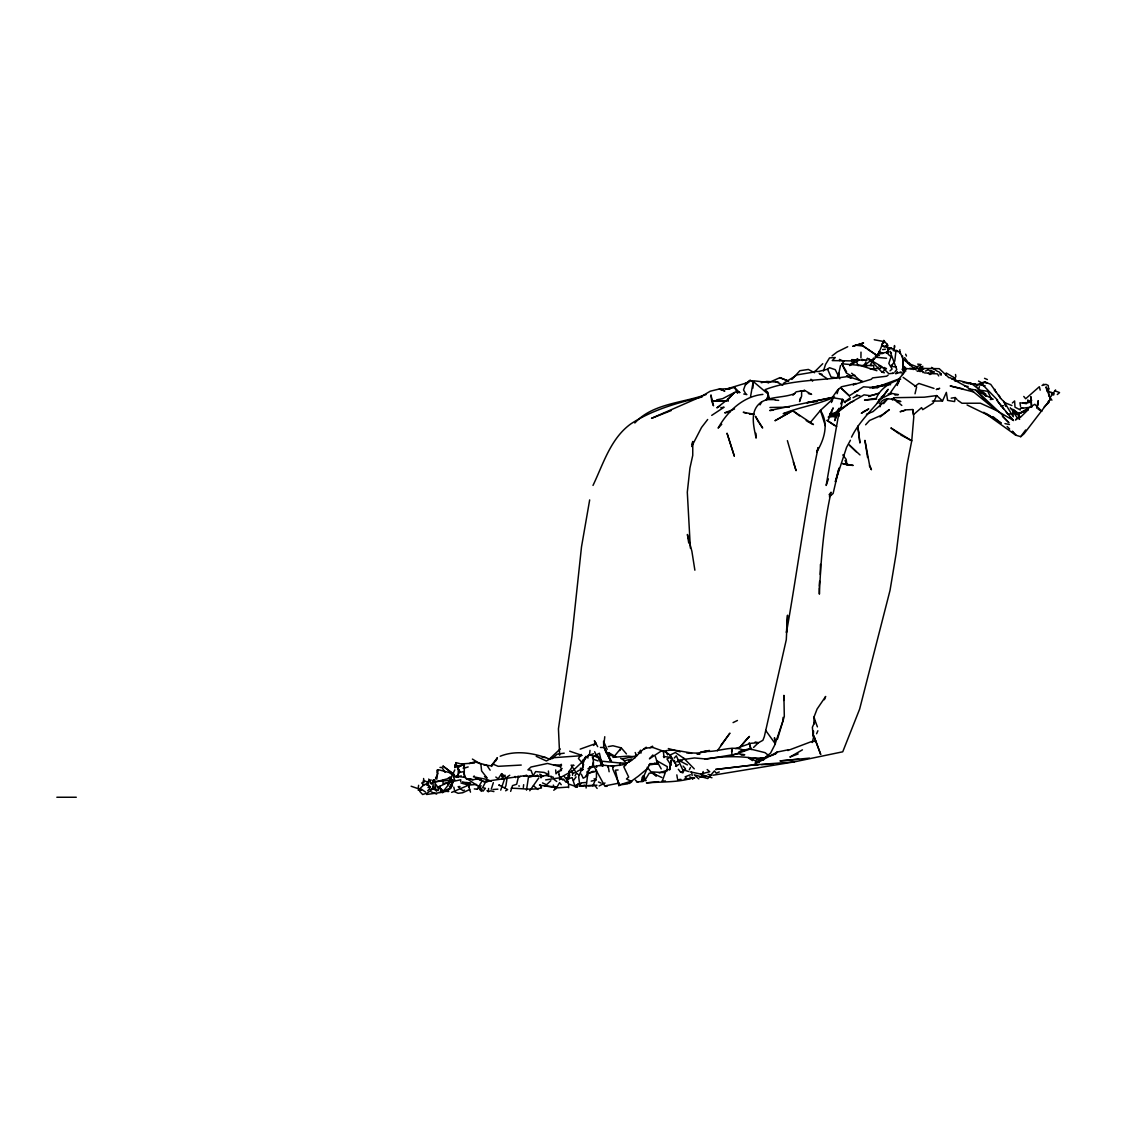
<?xml version="1.0" encoding="UTF-8"?>
<svg xmlns="http://www.w3.org/2000/svg" width="1137" height="1137" viewBox="0 0 1137 1137"><rect width="100%" height="100%" fill="white"/><g stroke="black" fill="none" stroke-linecap="round" stroke-linejoin="round"><path stroke-width="1.5" d="M814.007 717.035L813.978 723.985L815.215 720.929L814.007 717.035L817.077 709.062L825.661 696.455L824.382 699.71M902.579 358.439L902.593 356.052M566.965 779.129L566.979 777.907L568.273 778.973L566.965 779.129L572.195 777.623L574.682 785.44M593.415 759.118L592.363 757.526L593.187 757.143L593.443 764.718L589.748 768.726L586.266 775.619L587.516 775.732L588.113 772.336L588.298 773.601L593.23 771.227M431.719 788.979L433.055 787.415L433.083 781.844L454.757 779.911L453.379 776.827L458.211 776.969L458.31 766.267L455.965 765.201L455.909 762.614L463.256 764.547M582.869 768.129L582.911 763.822L585.797 756.517L588.099 757.938M860.936 357.871L860.993 352.115M1022.746 408.012L1020.259 408.425L1031.586 407.145L1030.762 396.628M752.936 388.129L753.007 382.828L750.548 396.614M1051.597 395.292L1051.64 392.563M443.075 780.124L443.004 783.635L460.755 779.755L460.641 781.474M904.37 370.975L903.005 368.175L902.75 370.705L903.034 358.88L899.992 352.058L893.185 350.509L893.611 349.357L890.754 347.808L888.736 348.661L889.532 347.851L885.055 346.728L885.666 345.79L886.675 347.14M719.678 406.108L716.893 407.828L728.064 399.115L728.035 400.949L728.064 399.115L734.346 392.549L737.089 391.554L739.817 392.407M930.421 370.491L931.757 371.174L931.729 372.396L928.247 369.681L925.475 371.103M667.106 770.971L667.234 766.622L656.518 760.554L661.222 768.896M731.816 754.982L732.015 748.473L731.56 751.585M438.214 790.656L438.328 787.188L443.728 790.812L452.071 780.11L452.824 782.54L451.176 787.728L449.314 789.547L448.546 788.765L444.865 791.096L448.774 791.423L440.659 791.21M440.118 789.249L440.232 786.037M783.095 717.376L782.981 720.773L775.178 743.825L774.496 737.785L775.178 743.825M783.706 700.449L783.89 695.361L784.303 716.452L777.466 739.164M642.121 777.196L642.007 780.28L647.664 767.518M559.532 779.854L559.575 778.731L562.389 779.499L560.541 777.139M450.636 786.292L450.707 784.701L450.778 787.699L450.351 786.548M883.819 340.489L883.719 342.777L883.819 340.489L887.997 345.463M902.75 370.705L903.034 358.88L913.679 368.047M1037.939 405.397L1038.209 400.636L1036.759 408.226M460.073 766.04L459.106 767.034L458.31 766.267L461.125 765.727L462.432 763.851L464.351 765.087L464.251 776.898L478.705 786.548M813.552 731.063L813.225 736.378L812.372 727.268L815.215 720.929L817.404 726.856M823.43 371.06L825.547 364.408L829.541 357.885L835.254 357.544L832.256 360.585L851.57 360.898L851.656 359.647L866.948 360.33M941.223 373.931L941.138 375.196L939.944 374.116L941.223 373.931L938.636 371.643M572.551 775.306L572.693 773.458L574.981 772.691M899.637 352.712L899.879 349.684M819.152 586.251L819.635 581.22M820.274 574.512L820.459 564.35M493.913 791.594L490.743 790.855L488.256 791.608L488.597 788.481M540.999 777.879L541.326 774.937L539.748 774.212M604.77 736.719L603.733 746.242L603.562 741.296L607.172 749.411M898.173 351.404L896.013 350.21L894.819 361.012L891.195 366.398L896.283 367.024M586.081 788.026L587.516 775.732L586.266 775.619M523.318 787.5L523.66 784.686M893.995 349.841L894.506 345.549L894.72 347.311M589.549 754.129L590.018 750.406M1027.578 402.427L1027.891 399.911L1028.857 402.711M560.697 767.83L561.223 764.22M745.673 384.647L750.107 380.398L745.673 384.647L745.872 383.368L750.107 380.398L753.973 382.117L768.001 393.999M526.502 790.144L528.421 777.367L532.898 776.187L535.683 771.582L544.197 772.449L548.73 774.553L548.418 771.028M831.502 402.512L832.241 397.609L837.145 390.588L841.423 386.793L856.076 383.524L853.006 384.832L871.326 379.261L872.591 377.896L886.604 376.219L888.111 375.139M951.186 398.163L955.208 397.552L954.611 401.574L947.59 400.38L946.354 392.379L942.516 400.977L932.297 401.105M418.643 785.297L418.103 788.652L411.139 786.236M830.01 413.541L836.988 412.83L841.238 407.302L842.645 399.357L832.241 397.609M606.035 785.681L619.111 783.109L619.651 785.226L612.715 768.768L613.667 765.983L626.146 764.334L625.791 763.169C634.617 760.724 638.767 751.799 646.257 747.208L646.385 748.075L643.826 749.297M436.807 779.172L438.115 769.664L449.001 772.449L454.487 776.201M589.677 499.91L581.504 546.869L571.854 637.004L558.438 728.803L559.66 755.21M897.207 372.865L897.42 371.771L895.615 373.732L901.129 372.083L901.712 372.837L899.907 372.467M472.935 779.74L468.714 778.802L472.935 779.74L475.493 779.3L475.763 777.992L483.836 781.631L526.801 775.377L523.787 776.088M838.651 374.045L840.513 365.446M880.01 406.804L881.189 401.702C886.49 396.173 894.535 400.21 900.831 401.503L897.519 401.546M832.312 400.878L833.08 397.609L831.374 400.352L820.445 410.386L809.942 422.964L813.438 424.542L792.688 410.684L775.178 420.633L792.688 410.684L799.553 415.858M915.015 393.8L916.607 387.006L903.133 377.342M518.188 777.864L516.667 784.26L512.503 785.61L510.655 791.38M800.377 398.106L799.553 401.546L801.613 396.145L801.599 392.933M567.818 783.237L566.979 777.907M812.244 742.518L813.879 736.009L820.658 754.314L813.879 736.009M440.261 792.134L441.184 788.637M874.239 339.75L883.193 341.413C880.805 348.562 878.46 356.052 872.207 360.87L871.496 359.832L869.194 360.33M897.264 385.457L899.196 378.635L904.697 372.041M837.13 393.686L838.481 389.081M592.633 764.931L593.457 762.16M703.163 771.526L702.183 774.837L711.947 777.751M945.614 375.054L946.226 372.993L954.981 378.166L956.345 381.236M619.324 784.388L618.898 785.838L615.401 770.175L618.102 769.976M450.991 785.937L452.341 782.412M1053.644 395.079L1054.098 393.573M491.255 789.22L493.344 782.668M464.351 765.087L463.271 768.413L468.174 766.935M898.415 382.927L899.424 379.801L890.015 393.303M500.721 790.144L504.515 779.058L503.989 778.262M828.404 478.919L826.158 485.456L838.893 413.015L838.964 416.369M437.745 773.359L435.713 778.731L435.67 777.424M662.26 781.119L665.998 770.63L668.712 769.465M691.651 444.652L692.774 441.511L692.746 455.383L689.946 468.003L687.302 492.222L690.372 548.176M745.872 383.368L743.527 389.906L746.099 394.34M607.698 766.892L608.11 765.826L613.667 765.983M593.002 485.428C603.292 463.924 610.597 438.413 630.85 423.874C652.34 409.832 677.382 402.825 702.083 396.984M568.642 787.657L568.599 784.004L576.928 786.946L578.079 784.004M666.069 752.197L668.073 753.717L667.618 754.84L666.069 752.197L652.681 747.407L646.385 748.075M827.764 421.258L833.165 407.899L829.47 415.346M978.516 389.025L979.469 386.679M634.673 758.166L635.896 755.167L636.649 755.892L635.199 752.495M1047.774 391.213L1048.925 388.413M583.565 764.888L578.648 776.756L579.927 786.278L594.75 785.539M837.116 377.612L838.921 373.263L839.106 375.778M971.126 384.292L975.319 384.022L976.996 385.997L977.934 384.363L984.784 381.79L990.768 384.42L1000.588 398.348L1005.662 403.379M837.614 411.324L838.879 408.339M840.755 403.848L842.645 399.357L845.132 402.697M923.585 368.743L920.245 371.6M816.593 733.763L817.887 730.75M1055.562 389.92L1049.963 397.836L1051.924 400.167M873.543 358.056L870.274 365.403L872.15 365.474M678.334 769.28L680.509 772.037L682.896 772.862L683.579 769.834M619.367 765.528L620.518 763.041L627.411 763.069M984.784 381.79L984.429 382.558L987.072 383.084M898.173 380.54L898.941 378.934L880.194 385.898M942.516 400.977L936.717 395.577L933.093 403.18L922.69 409.647L921.581 407.614L913.523 414.635L912.755 409.562L906.189 409.832L900.12 411.736L905.35 410.215M454.814 769.877L447.95 784.303L448.49 782.299L438.015 787.046M689.349 769.721L690.429 767.532M584.645 759.615L585.797 756.517M676.515 761.847L680.395 761.236L687.43 764.903M766.054 400.053L768.47 395.335L767.503 392.08L765.087 389.65C793.541 378.664 825.178 381.108 854.868 375.281M485.3 782.483L482.6 787.728L485.428 788.268L483.012 791.181L479.97 786.832L480.496 790.4M774.979 741.622L775.349 743.868L770.559 753.106L763.95 758.308L755.565 758.038L750.363 759.047M902.352 374.499L904.583 370.292L902.025 369.255M850.405 440.261L846.553 447.395L835.325 481.761L839.049 468.089L833.123 493.472L829.37 496.855M638.809 753.262L640.486 750.164L641.097 751.216M495.675 761.008L497.366 757.91L491.326 765.556M619.807 750.562L621.285 747.89L612.9 745.758L608.295 746.597M999.011 395.264L1000.588 398.348M888.793 349.173L886.576 353.166L889.532 347.851M890.754 347.808L890.243 348.732L891.863 348.675M760.042 404.857L761.719 401.844C771.98 396.131 784.303 397.893 794.948 393.459M574.995 775.775L576.516 773.103L571.115 765.187L573.986 765.4L573.091 765.499M923.059 372.652L923.585 371.714M474.314 788.922L477.256 789.22L482.159 780.721L483.836 781.631M504.601 788.126L505.894 785.866L507.159 777.58M1025.659 429.971L1020.713 436.679L1015.881 435.215L983.775 412.29M851.542 437.134C860.439 418.757 876.883 406.051 888.139 389.28L881.928 397.666M691.68 446.528L701.529 427.469L707.669 419.496M1015.711 420.164L1017.189 417.734L1012.797 411.281L1013.252 416.796L1004.625 402.626L1011.902 405.539M995.003 389.366L994.42 390.247L996.438 392.336M568.855 771.924L572.238 766.793M506.804 778.262L501.616 773.629L498.162 778.817L495.831 777.026M431.435 783.862L434.206 779.726L435.286 781.986M891.195 366.398L892.403 364.607M491.539 766.466L497.366 757.91M581.22 754.414L578.449 758.493L583.551 764.448M865.683 360.827L867.46 358.269L881.445 366.412L888.85 373.76L892.644 373.291M562.858 779.954L563.469 779.058L565.913 782.157L568.102 782.114M842.034 363.968L844.095 361.026M882.383 343.502L881.587 345.577M456.349 776.941L459.931 771.852M717.362 750.804L729.926 733.138L720.659 745.673M863.992 365.091L866.01 362.234M1047.134 391.498L1046.068 386.864L1050.545 399.144L1024.039 433.794L1020.713 436.679M435.158 788.652L434.249 789.59L435.158 788.652L436.395 789.419M573.432 780.565L576.075 776.926M526.403 776.159L542.974 776.13L548.034 774.766L548.29 775.846L553.421 777.282M877.281 402.981L880.294 398.959L891.763 393.445L898.415 394.61L894.99 395.079M436.452 791.11L437.148 790.187M881.886 397.822L883.904 395.193L881.147 397.282M538.824 777.879L529.743 790.755M829.072 494.808L831.048 492.236C823.558 525.905 820.886 559.646 819.379 594.139L819.194 587.829M582.172 770.445L582.855 769.564M681.902 760.724L683.82 758.265L675.35 752.523L670.83 754.684M634.844 422.992C652.638 403.422 682.243 403.123 706.034 394.582M828.191 417.108L834.316 416.44C841.593 406.108 853.589 401.247 864.021 394.852L869.862 395.648L878.205 393.843M670.205 755.025L671.669 757.768L671.001 758.592L670.205 755.025L668.073 753.717M894.99 371.771L896.795 369.582L890.044 351.39L891.451 353.223M450.451 787.728L452.469 785.283M883.648 403.635L887.67 398.76L873.003 411.608L866.451 414.266M892.389 399.94L894.322 397.694L924.282 397.197L936.717 395.577M480.482 780.323L481.235 779.47L479.814 779.698M652.865 754.954L649.426 758.82L661.35 750.946L663.383 751.372L664.022 757.654M474.214 775.96L473.447 776.798L487.332 779.541L491.312 781.361M787.813 750.534L811.178 741.708L815.783 741.182M865.612 424.783L869.563 420.477L882.312 414.849L889.347 409.604L880.038 416.995M674.213 758.081L676.316 755.807L683.436 771.355L685.597 769.124M728.078 399.329L734.346 392.549L722.677 398.646L716.608 399.869M792.958 395.25L796.17 391.824L804.683 390.446L811.591 394.383L808.308 393.516M1029.212 401.688L1031.231 399.528L1031.657 400.38L1026.185 403.578L1019.932 402.782L1020.543 406.378M775.249 754.343L777.424 752.012L788.538 749.724M721.753 424.286L718.129 428.109C727.254 411.495 743.356 396.245 762.884 394.397M427.683 790.798L429.26 789.149M592.846 785.838L596.456 777.367L596.428 770.104L594.395 771.881L587.459 773.174L586.905 771.98L588.611 770.673M1048.186 401.574L1050.545 399.144M791.892 379.445L799.865 370.719L808.379 369.44L814.589 372.737M814.035 372.367L822.747 363.712M584.077 760.198L571.527 771.966M586.536 757.768L589.009 755.323L593.5 753.732M1019.363 417.279L1018.638 413.811L1028.203 409.69L1020.585 417.151L1016.251 419.226M693.911 777.609L692.618 778.873L693.911 777.609C678.434 782.682 662.345 781.588 646.413 782.881L658.494 781.659M753.575 747.435L758.478 742.703L762.884 740.315L764.32 736.691L786.292 639.69L787.529 615.202L786.434 632.598C797.407 570.902 805.266 508.921 818.143 447.594L816.778 451.915C824.282 439.379 829.2 423.717 820.445 410.386L825.306 425.636M435.798 787.145L432.643 789.305M550.805 780.693L546.499 784.772L542.505 782.91M1044.207 406.89L1049.195 402.171M626.117 764.647L623.801 766.807L628.676 777.04L626.459 778.973L631.845 781.574L629.401 783.507M549.143 759.26L560.243 748.942M835.198 412.774L841.238 407.302M551.857 758.876L557.031 754.229L564.236 753.149M1012.371 402.967L1014.616 400.963L1015 407.188L1020.33 409.945M761.719 401.844C749.155 410.13 753.646 425.92 756.105 438.115L755.92 433.268M582.457 760.497L588.867 754.812L598.247 757.228L597.366 755.906L602.34 766.196L600.563 759.772L603.306 765.897M477.256 789.22L481.15 785.781M890.015 370.833L892.09 369.042L888.821 363.428L891.067 356.691L888.196 354.36L887.13 344.042M1057.296 394.539L1059.57 392.592L1054.653 390.702M869.478 359.193L882.099 372.211L886.462 368.63L884.074 367.464M711.719 415.375L724.098 407.188L720.815 407.757M593.514 745.474L596.058 743.427L594.353 740.727L597.692 746.654M814.589 371.444L818.526 371.515L827.565 369.198L829.456 367.677L835.269 369.696L839.802 378.792M427 782.981L431.037 779.811M850.32 397.666L844.35 402.327L850.178 399.258M838.339 411.779L850.433 402.413L853.745 401.162M850.846 363.826L857.668 358.581M865.442 364.622L870.359 360.841M832.057 355.867L837.23 351.916L847.705 346.728M599.085 785.965L605.012 782.995M914.745 386.481L918.852 383.439L933.974 388.413M560.228 769.863L562.133 768.541M576.928 786.946L577.894 786.278L575.18 787.003M884.259 346.742L882.269 344.909L881.9 345.79L884.259 346.742L885.666 345.79M507.358 776.855L509.746 775.235M553.719 790.229L556.064 788.652L559.56 782.626L561.223 784.672M849.694 365.574L859.302 359.988L856.801 360.401M461.125 765.727L463.356 764.291L462.432 763.851L474.499 763.041M500.195 756.247C515.871 749.88 534.745 752.978 550.137 759.388M783.421 383.382L797.08 374.883L813.666 372.097M917.232 371.387L918.497 370.605L919.236 371.486M920.231 367.919L922.846 366.299M535.172 776.472L537.488 775.05L537.559 776.344M596.058 743.427L580.183 749.127M505.638 790.798L507.685 789.575L498.759 784.928L499.64 785.454M891.635 399.272L894.322 397.694M649.938 747.734L652.553 746.185L652.681 747.407M912.755 409.562L913.793 416.853L911.746 440.772L907.113 464.536L896.269 552.909L890.029 590.373L859.643 709.076L842.744 751.799L794.28 761.875L753.135 765.016L715.699 769.451L753.135 765.016L777.424 752.012L772.947 755.224L768.683 756.034L755.224 762.657M878.446 400.068L881.26 398.447M802.424 749.837L789.874 757.057L798.174 753.93M587.516 775.732L583.167 778.205L581.305 774.183M594.495 755.778L599.441 753.234L601.999 764.576M545.675 779.897L559.987 777.765L570.802 771.867L572.877 773.089M577.17 771.412L580.24 769.763M853.091 397.708L857.454 395.406L856.374 395.264L859.984 395.804M980.52 383.837L982.823 382.615M457.557 765.67L455.965 765.201L460.187 772.307L464.294 771.511M542.974 776.13L540.857 777.225L540.814 775.974M675.549 766.196L678.647 764.59M829.171 416.355L837.713 413.101M878.901 352.342L878.176 353.891L887.67 352.1M733.067 722.606L737.444 720.474M868.668 396.5L879.029 393.118M952.039 379.19L953.36 378.578M469.652 789.533L462.745 792.731L458.112 793.313L453.961 791.451M488.327 781.29L486.281 782.228L486.011 780.991M587.957 768.768C594.225 766.267 601.374 764.277 608.11 765.826L609.134 771.767M801.5 391.853L804.683 390.446L800.121 391.341M520.405 776.457L518.458 777.31L518.06 776.145M1028.203 409.69L1018.638 413.811L1034.812 404.317L1041.833 411.352L1038.024 409.007M451.645 792.375L468.472 785.212L469.325 787.643M623.133 764.277L625.791 763.169M671.669 757.768L673.374 760.895L674.34 760.482L676.629 766.466M448.546 788.765L450.266 788.069M734.545 408.95L724.71 412.845L729.926 411.978M671.256 410.542L651.529 418.317L700.975 396.714L710.241 391.213L719.607 388.925L724.852 391.029L719.323 389.081L729.869 388.655M690.386 774.752L685.128 776.827L687.075 778.746M768.271 382.842L780.01 377.612L788.012 380.938M913.11 369.525L915.1 368.758L909.685 368.345M853.063 346.117L863.566 342.976L852.935 346.288M719.295 771.938L716.154 773.146L714.42 770.914L707.797 778.532L694.252 774.837L698.8 778.902M735.682 748.601L750.733 743.3L758.478 742.703L755.181 741.992M907.838 363.357L909.273 362.817L910.268 365.361M422.808 785.397L428.791 783.137M704.698 752.268L709.46 750.491L700.506 752.069M558.48 771.54L561.465 770.445M936.575 389.465L939.688 388.342L936.334 389.465M591.126 766.906L589.364 767.532L589.748 768.726M575.933 785.17L580.723 783.492M878.716 386.907L885.396 384.576L890.612 384.718M730.622 755.807L750.335 749.013L765.03 752.651L767.944 754.968M659.162 772.961L665.998 770.63M464.45 790.13L462.887 790.656L458.154 786.69L459.959 786.534M832.071 398.064C816.153 405.014 798.899 407.217 783.222 413.655L786.69 413.172M631.518 760.212L628.69 761.15L629.088 762.003M748.714 382.259L725.903 389.209M892.204 373.476L894.094 372.865M618.969 785.084L629.145 781.815M469.268 763.538L474.74 761.833L486.863 765.286L490.146 770.19M738.879 751.855L750.235 748.388M432.302 780.551L434.718 779.854M447.097 789.675L447.637 790.783L442.179 792.29L426.56 794.493M872.505 388.115L885.396 384.576L869.72 387.916M865.968 348.178L859.686 343.573L877.224 355.625L875.348 356.137L875.774 357.274M900.689 379.118C890.868 382.103 880.18 388.357 876.272 398.348L864.532 400.139L876.599 399.073M427.938 781.517L429.53 780.494L431.122 783.777M433.993 782.313L451.332 777.779L449.854 776.869M751.5 381.421L753.888 380.81L768.314 382.529M854.555 391.853L857.923 390.972M690.045 771.838L700.762 774.055L709.715 771.739L707.186 769.522M624.071 760.895L631.689 758.962M662.928 751.557C676.6 746.639 691.552 757 704.94 751.315C718.243 752.566 731.688 744.564 744.664 750.534L740.315 751.429M464.251 776.898L465.246 776.656L463.868 773.245M851.57 360.898L854.214 360.258M1042.004 385.486L1045.941 384.349L1048.3 385.514L1048.755 395.804M968.17 383.695L970.842 383.07L977.237 388.03M579.927 786.278L584.915 785.113M761.264 382.728L766.736 381.449L778.603 382.203M427.981 787.571L430.255 787.031M505.183 775.306L502.483 775.917L503.364 779.257M622.706 758.862L634.631 756.176M591.212 781.133L596.342 779.996L594.111 778.746M834.558 396.927L769.735 410.514L773.146 410.23M458.012 776.599L461.338 775.903M832.71 397.524L806.844 402.711L816.807 401.603M475.493 779.3L477.696 778.859M871.496 359.832L873.671 359.406M706.631 759.033L738.325 753.788L744.721 754.726L741.225 755.096M739.647 392.663L734.601 387.532L727.225 388.854L730.395 388.683M794.28 761.875L712.899 775.235M636.493 781.858L642.76 781.56L643.784 778.831L643.045 775.704M888.182 393.999L891.763 393.445M699.653 777.225L706.134 776.273M620.703 784.828L627.681 783.848L638.44 776.088L648.005 768.072L649.81 763.652L657.769 763.709L655.282 756.432M882.653 349.599L885.51 349.201M677.936 760.255L681.248 759.786M684.545 759.331L694.437 757.953L705.978 759.004L704.798 759.075C724.198 755.849 744.152 755.679 763.638 759.999M649 764.931L657.769 763.709L654.443 763.14M955.08 381.279L959.486 380.682L971.979 383.837M451.332 777.779L448.163 778.12M1000.958 406.023L1003.445 405.71M878.105 386.438L873.088 387.035L878.347 386.481M881.431 386.026L884.771 385.628M876.769 355.668L879.427 355.369M541.525 787.941C531.363 790.357 521.243 788.268 511.181 788.239M680.509 772.037L682.697 771.81M661.961 781.304L665.415 780.948M677.51 779.712L680.964 779.357M684.417 779.001L694.778 777.95M809.43 758.123L779.982 760.923L798.814 759.161M990.284 399.485L993.141 399.229L978.758 391.625M1022.916 402.896L1025.944 402.626L1026.185 403.578M602.582 765.03L599.867 765.599M581.106 782.896L586.209 782.455M612.942 757.341L628.221 756.091L632.996 756.673M468.146 785.141L476.673 784.459M863.594 366.114L867.019 365.858M756.375 759.772L763.41 759.246M557.5 787.842L567.733 787.102M596.968 785.198L588.369 785.539M870.217 369.013L880.749 368.26M581.661 755.693L552.227 757.782L546.343 760.966L536.223 756.318M492.932 789.519L497.907 789.163M726.316 401.063L711.691 400.963L710.938 394.937L713.482 405.781L711.691 400.963L726.401 400.949M577.511 784.388L580.709 784.203M641.396 780.735L646.214 780.593M753.135 765.016L758.208 764.789M761.591 764.647L773.444 764.107M418.714 790.286L421.401 790.158M521.243 765.059L498.191 766.324L493.032 764.149L491.44 765.841L483.879 764.959M938.721 375.935L937.471 373.888L932.439 373.476L929.867 374.528L928.332 373.291M879.953 353.579L882.71 353.522L879.086 351.347M1049.963 397.836L1048.897 394.852M769.962 407.487L789.391 407.145M529.643 776.301L532.443 776.258M1008.491 413.967L1012.427 413.925M600.45 747.464L604.173 747.45L611.507 761.278M766.693 399.599L774.78 399.599M56.85 797.25L76.278 797.25M607.087 786.307L604.912 786.307L593.599 765.571M858.009 365.446L873.6 365.531L873.827 367.706M439.991 767.432L441.966 767.447L445.05 772.364M605.907 752.822L609.02 752.85L615.771 756.73L614.108 756.546L621.285 747.89L626.473 753.93M918.127 368.331L939.233 368.672L948.997 377.797M472.395 759.075L480.88 764.249L481.619 770.971L487.105 777.978L484.476 776.67M553.591 764.917L561.607 765.059M697.763 753.987L699.937 754.044L696.626 753.76M466.341 779.044L470.235 779.2M924.48 372.908L934.33 373.433M542.079 757.242L545.575 757.441M664.193 772.606L651.004 771.838L647.237 767.219M775.221 400.139L778.632 400.366M845.061 460.485L846.98 464.976L853.176 465.417L842.531 463.555L845.502 464.507M906.004 368.544L911.604 368.942M964.887 386.225L968.113 386.452M465.559 782.569L470.462 782.938M1043.297 384.32L1044.207 384.391M686.649 752.907L691.637 753.334M850.789 375.636L846.269 372.964L841.735 363.783L859.942 365.403L876.897 370.705M912.556 367.947L916.365 368.303M749.454 414.081L752.722 414.38M875.319 357.174L886.519 358.254M620.518 763.041L602.07 761.236L597.877 756.176L598.801 758.635M544.396 785.809L556.107 787.003M855.223 345.165L861.874 345.918M663.411 756.475L670.276 757.285L666.964 758.976L671.015 765.215M917.701 364.124L921.084 364.536L916.763 366.967L919.762 371.159M501.488 778.674L504.515 779.058M638.227 752.495L641.268 752.879M545.831 775.533L548.29 775.846M454.629 776.059L465.445 777.466M555.737 787.543L539.478 785.155M977.905 389.92L987.712 391.27L991.222 398.59M445.96 790.542L447.637 790.783M836.093 377.782L831.033 377.029L827.565 369.198M963.195 382.444L985.139 385.77M518.728 785.937L519.467 786.051M968.823 388.882L975.631 389.977L1003.516 416.085M760.468 757.711L763.95 758.308M877.65 387.873L863.495 386.807L849.367 395.775L841.309 388.285L849.481 396.046M743.783 394.013L746.881 394.596M754.399 414.38L743.257 412.248L746.355 413.172M708.038 774.34L711.464 774.993M1004.98 423.604L1009.471 424.499M668.329 748.558L680.182 751.813M450.479 786.861L449.328 786.321M962.826 388.826L950.162 385.955L973.585 391.938L996.481 410.514L1013.55 420.534M462.318 781.858L470.661 783.791M931.757 371.174L934.415 371.842M882.099 372.211L884.373 372.78M460.954 782.967L467.762 784.914L466.952 782.398M560.328 766.736L547.565 763.453L531.007 767.02L527.938 769.834L531.007 770.246L533.082 775.832M750.335 749.013L752.04 749.454M437.972 770.445L436.963 770.175L437.034 772.833M429.658 788.993L431.847 789.604L427.611 792.873L422.637 794.507L419.695 791.338M1011.191 408.936L1013.906 409.746M428.862 785.184L426.02 784.317L430.454 786.903M822.051 374.286L819.166 373.419L827.324 378.792M878.887 366.057L881.644 366.953L880.564 366.37M788.652 381.094L779.868 377.754M862.841 381.421L846.568 375.949L850.874 378.323M685.227 770.403L688.51 771.526M569.68 751.187L581.888 755.38M1049.053 391.64L1052.066 392.677M593.628 759.331L598.105 760.951M916.82 366.81L909.017 363.698L904.626 357.643M919.932 368.047L923.045 369.298M431.108 791.849L436.636 794.081M426.574 781.673L423.376 780.352L423.888 782.853M598.432 782L601.16 783.123M984.543 378.323L987.399 379.545M614.264 756.716L606.973 753.589L610.47 760.724L604.173 747.45L605.865 752.182M864.433 360.358L862.045 359.32L862.272 360.585M842.318 360.699L839.476 359.434L839.66 360.6M996.481 410.514L980.407 403.223L961.945 403.251L957.837 400.366M580.325 768.214L582.926 769.394M661.89 777.537L652.723 773.316L656.163 776.201M759.09 762.586L748.217 757.512L752.424 760.596M1011.816 409.86L1019.676 413.57M967.047 404.957L992.231 417.208L1001.228 423.206L992.956 416.639M1015.853 411.338L1013.238 409.988L1016.862 414.238M775.505 381.392L782.768 385.173M900.603 434.846L911.746 440.772L890.896 427.953L899.211 433.865M949.793 377.555L966.123 386.438L973.585 391.938M834.615 425.579L826.897 420.32L836.647 426.474M978.516 381.051L983.135 383.624M953.758 377.47L954.981 378.166M689.804 776.841L691.31 777.694M985.992 413.427L990.441 416M620.688 758.336L625.179 761.023M611.166 765.784L613.454 767.162M806.176 420.562L808.691 422.168M867.375 349.102L877.224 355.625M985.935 394.226L982.709 392.094L984.685 394.411M931.516 367.379L937.627 371.486M421.315 789.106L425.451 792.02M1012.797 411.281L1019.775 416.213M878.531 402.498L881.104 404.402M554.231 779.598L556.76 781.489M486.991 790.656L488.256 791.608M454.104 774.567L442.89 765.997L454.345 774.695M920.117 366.057L923.741 368.971M834.316 416.44L832.284 414.763L834.444 416.924M903.375 359.036L905.507 360.799M576.814 773.331L579.088 775.207M901.812 405.454L895.288 400.011L897.747 402.526M533.424 785.738L537.929 789.49M851.67 373.234L860.652 380.938M893.611 349.357L895.018 350.566M419.809 789.533L420.733 790.343L418.189 790.144L423.803 784.971L421.728 783.052L423.945 781.403L423.589 778.504M635.384 780.11L637.843 782.355M859.998 454.942L849.311 444.993L856.118 451.744M997.689 400.21L980.89 382.956M977.82 388.3L985.907 396.358M1007.14 426.489L1009.628 428.99M1012.129 431.477L1015.881 435.215L1012.498 431.25M683.82 758.265L694.266 768.854M1008.519 422.296L1002.365 416.043L1008.917 422.708M567.406 781.432L568.216 782.256M975.631 389.977L987.584 402.47M656.205 775.519L653.931 773.146L649.255 773.146L645.02 780.124L644.182 775.42M955.208 397.552L956.97 399.428M906.36 368.971L904.213 366.526L905.791 371.188M683.095 766.054L685.185 768.484M810.965 379.232L812.614 381.179M920.032 368.999L922.306 371.7M998.329 402.271L1003.616 408.752M1005.733 411.338L1007.851 413.925M1009.969 416.526L1013.138 420.406M914.645 368.09L916.251 370.065M1023.769 396.443L1025.659 398.76L1039.36 386.722L1040.199 390.147M996.779 400.181L1013.053 420.278M564.407 776.685L567.661 780.835M700.762 774.055L701.714 775.292M842.787 454.942L846.141 459.334L846.98 464.976M479.97 789.448L481.434 791.366M673.374 760.895L675.406 763.595M433.14 786.463L434.803 788.822M775.349 743.868L765.642 730.366M438.484 788.069L435.073 783.407L435.087 786.975M595.12 785.653L597.11 788.453M759.317 423.177L762.643 428.009L755.394 416.27L758.493 421.955M434.888 788.993L435.983 790.585M589.748 766.75L590.33 767.688M428.677 779.072L430.354 781.787M841.735 363.783L846.568 371.756M460.187 772.307L455.624 763.78L455.994 765.059L455.909 762.614M734.601 387.532L737.629 393.288M869.336 465.744L871.425 469.752L869.464 464.521L864.93 440.36L867.588 457.529M749.212 742.759L751.102 749.553L749.638 744.834M540.061 784.814L541.368 787.401M767.816 395.406L769.166 398.291L767.503 392.08M553.307 785.098L554.757 788.154M594.651 751.728L597.039 756.915M905.663 354.204L906.445 356.037M1003.815 401.418L1005.705 406.364M1019.576 419.311L1018.525 416.469L1019.406 419.368M856.801 362.277L857.98 365.588M558.949 774.78L559.987 777.765M515.061 776.429L515.445 777.58M793.328 462.006L796.071 470.69L787.401 440.644M452.071 780.11L452.824 782.54M568.813 779.058L567.789 775.676L568.756 775.263L568.784 777.793M468.472 785.212L470.491 792.148M1010.338 407.742L1010.58 408.652M609.02 752.85L609.844 755.977M559.219 774.411L558.409 771.284L555.993 773.8L555.68 769.934M1018.567 414.65L1019.335 417.691M571.783 770.403L572.323 772.719M453.791 787.117L454.359 789.533M691.594 772.122L692.163 775.548M694.878 570.191L691.893 551.317L687.402 534.475L688.738 543.045M676.842 774.865L677.382 778.376M955.521 374.499L955.876 376.887M569.523 775.946L568.884 771.483L569.395 775.747M899.992 352.058L900.177 353.607M501.616 773.629L501.943 777.097M551.26 776.273L551.36 777.495M442.577 791.309L442.663 792.787M1031.003 397.055L1031.586 407.145M596.541 766.324L596.598 767.574M569.31 771.312L569.466 776.116M1031.231 399.528L1031.316 402.37M454.899 765.059L454.772 767.617L455.624 766.239L454.899 765.059M671.185 760.298L669.665 769.749L671.185 760.298M836.988 413.797L834.657 420.647L839.049 410.613L836.988 413.797M746.725 739.064L740.301 746.838L749.439 736.435L746.725 739.064M863.935 411.523L861.306 413.285L868.725 408.922L863.935 411.523M734.317 456.093L727.083 433.382L734.317 456.093M858.762 432.33L857.71 426.162L859.913 442.989L858.762 432.33M844.095 454.701L844.222 456.434L844.095 454.701"/></g></svg>
